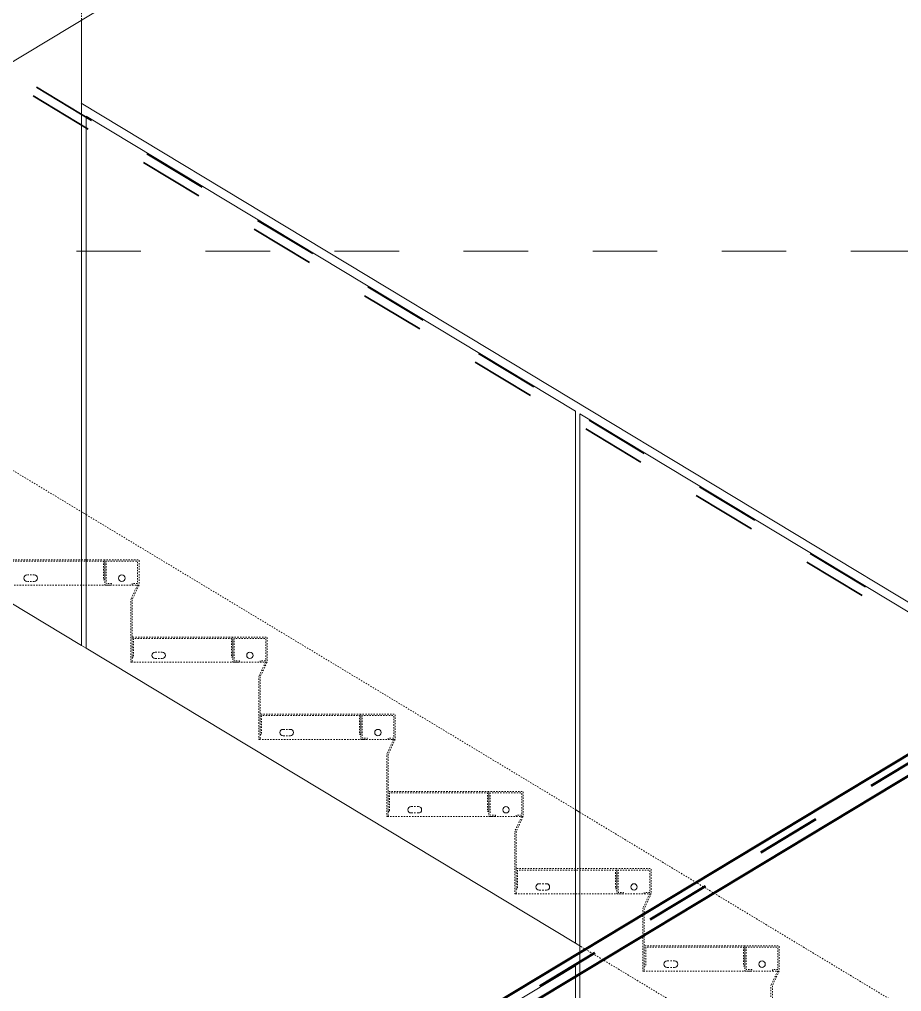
# Model space of a CAD drawing. Header units: millimetres. Extents: x -48147 to 1403542, y -455564 to 18123.
# Drawn here: x 1394724 to 1396653, y -447561 to -445436 of the extents above; entities that cross this region are included whole.
import ezdxf

# ---------------------------------------------------------------- set-up
doc = ezdxf.new("R2010")
doc.units = ezdxf.units.MM
doc.header["$MEASUREMENT"] = 0
for name, pattern in [('3MM-HIDDEN', [6, 3, -3]), ('Dashed', [2822.222233, 1411.111116, -1411.111116]), ('Wipeout_Contour', [1000, 0, -1000])]:
    doc.linetypes.add(name, pattern=pattern)
doc.layers.add('0_Pen_No__105', color=7, linetype='Continuous', lineweight=15, true_color=0xa6a6a6)
doc.layers.add('A-30-M_Stair_Pen_No__102', color=7, linetype='Continuous', lineweight=15, true_color=0xcccccc)
for name, color, linetype, lineweight in [('0_Pen_No__85', 8, 'Continuous', 20), ('A-30-M_Stair_Pen_No__101', 252, 'Continuous', 15), ('A-30-M_Stair_Pen_No__121', 255, 'Continuous', 0), ('A-30-M_Stair_Pen_No__22', 8, 'Continuous', 50), ('A-30-M_Stair_Pen_No__42', 8, 'Continuous', 35), ('New_A-30-M_Stair_Pen_No__1', 7, 'Continuous', 13), ('New_A-30-M_Stair_Pen_No__101', 252, 'Continuous', 15)]:
    doc.layers.add(name, color=color, linetype=linetype, lineweight=lineweight)
for name, color, linetype in [('A-95-P_Drawing', 7, 'Continuous'), ('New_A-25-M_Wall_Int', 7, 'Continuous'), ('New_A-30-M_Stair', 7, 'Continuous')]:
    doc.layers.add(name, color=color, linetype=linetype)
doc.dimstyles.new('GENERATED_STYLE__8', dxfattribs={"dimtxt": 0.18, "dimasz": 182.4, "dimexe": 0.18, "dimexo": 0.0625, "dimgap": 0.09, "dimtad": 0, "dimtih": 1, "dimtoh": 1, "dimdec": 4, "dimzin": 0, "dimdsep": 46, "dimcen": 0.09, "dimadec": 0, "dimazin": 0, "dimtfac": 1, "dimtdec": 4, "dimtmove": 0, "dimatfit": 3, "dimldrblk": 'ARROWHEAD_5', "dimfxl": 1, "dimtolj": 1, "dimtzin": 0, "dimarcsym": 0})

# ---------------------------------------------------------------- blocks, each defined once
blk = doc.blocks.new('Section Elem_1_1', base_point=(1418663.2, -449992.5))
at = {"color": 254, "linetype": 'Wipeout_Contour', "lineweight": 0, "ltscale": 13198315.13851213}
blk.add_wipeout([(1394708, -445548.8), (1394703.1, -445551.8), (1396938.3, -446898.9), (1397129.3, -446898.9), (1397129.3, -446899), (1397129.3, -446923.8), (1398353.3, -446923.8), (1398353.3, -446893.8), (1396939.7, -446893.8)], dxfattribs=at).dxf.layer = 'New_A-30-M_Stair'
at = {"color": 254, "linetype": 'Wipeout_Contour', "lineweight": 0, "ltscale": 5864263.907878696}
blk.add_wipeout([(1395818.3, -448473.7), (1396098.3, -448304.9), (1396098.3, -447405.2), (1395818.3, -447574)], dxfattribs=at).dxf.layer = 'New_A-30-M_Stair'
at = {"color": 254, "linetype": 'Wipeout_Contour', "lineweight": 0, "ltscale": 5861683.367188185}
blk.add_wipeout([(1394727.4, -445537.1), (1394727.2, -445537.2), (1396945.2, -446874), (1396945.2, -446873.8)], dxfattribs=at).dxf.layer = 'New_A-30-M_Stair'
at = {"color": 254, "linetype": 'Wipeout_Contour', "lineweight": 0, "ltscale": 5865124.193482598}
blk.add_wipeout([(1396098.3, -448304.9), (1396378.3, -448136.2), (1396378.3, -447236.5), (1396098.3, -447405.2)], dxfattribs=at).dxf.layer = 'New_A-30-M_Stair'
at = {"color": 254, "linetype": 'Wipeout_Contour', "lineweight": 0, "ltscale": 5861682.762686515}
blk.add_wipeout([(1394727.2, -445537.2), (1394726.5, -445537.6), (1396945, -446874.6), (1396945.2, -446874)], dxfattribs=at).dxf.layer = 'New_A-30-M_Stair'
at = {"color": 254, "linetype": 'Wipeout_Contour', "lineweight": 0, "ltscale": 5865984.644401455}
blk.add_wipeout([(1396378.3, -448136.2), (1396658.3, -447967.4), (1396658.3, -447067.7), (1396378.3, -447236.5)], dxfattribs=at).dxf.layer = 'New_A-30-M_Stair'
at = {"color": 254, "linetype": 'Wipeout_Contour', "lineweight": 0, "ltscale": 5863714.060851504}
blk.add_wipeout([(1395818.3, -447574), (1396098.3, -447405.2), (1396098.3, -447405.1), (1395818.3, -447573.9)], dxfattribs=at).dxf.layer = 'New_A-30-M_Stair'
at = {"color": 254, "linetype": 'Wipeout_Contour', "lineweight": 0, "ltscale": 5861681.556606051}
blk.add_wipeout([(1394725.5, -445538.2), (1396944.7, -446875.7), (1396945, -446874.6), (1394726.5, -445537.6)], dxfattribs=at).dxf.layer = 'New_A-30-M_Stair'
at = {"color": 254, "linetype": 'Wipeout_Contour', "lineweight": 0, "ltscale": 5864574.634157632}
blk.add_wipeout([(1396098.3, -447405.2), (1396378.3, -447236.5), (1396378.3, -447236.4), (1396098.3, -447405.1)], dxfattribs=at).dxf.layer = 'New_A-30-M_Stair'
at = {"color": 254, "linetype": 'Wipeout_Contour', "lineweight": 0, "ltscale": 5861679.756038835}
blk.add_wipeout([(1394725.5, -445538.2), (1394724.1, -445539.1), (1396944.3, -446877.2), (1396944.7, -446875.7)], dxfattribs=at).dxf.layer = 'New_A-30-M_Stair'
at = {"color": 254, "linetype": 'Wipeout_Contour', "lineweight": 0, "ltscale": 5865435.372768937}
blk.add_wipeout([(1396378.3, -447236.5), (1396658.3, -447067.7), (1396658.3, -447067.6), (1396378.3, -447236.4)], dxfattribs=at).dxf.layer = 'New_A-30-M_Stair'
at = {"color": 254, "linetype": 'Wipeout_Contour', "lineweight": 0, "ltscale": 5864219.121680017}
blk.add_wipeout([(1396098.3, -447292.5), (1396191.7, -447348.8), (1396191.8, -447348.8), (1396098.3, -447292.4)], dxfattribs=at).dxf.layer = 'New_A-30-M_Stair'
at = {"color": 254, "linetype": 'Wipeout_Contour', "lineweight": 0, "ltscale": 5861676.833884317}
blk.add_wipeout([(1394724.1, -445539.1), (1394721.5, -445540.7), (1396943.5, -446879.8), (1396944.3, -446877.2)], dxfattribs=at).dxf.layer = 'New_A-30-M_Stair'
at = {"color": 254, "linetype": 'Wipeout_Contour', "lineweight": 0, "ltscale": 5863370.478150804}
blk.add_wipeout([(1395818.3, -447123.8), (1396098.3, -447292.5), (1396098.3, -447292.4), (1395818.3, -447123.7)], dxfattribs=at).dxf.layer = 'New_A-30-M_Stair'
at = {"color": 254, "linetype": 'Wipeout_Contour', "lineweight": 0, "ltscale": 5861672.212909102}
blk.add_wipeout([(1394717.7, -445542.9), (1396942.5, -446883.7), (1396943.5, -446879.8), (1394721.5, -445540.7)], dxfattribs=at).dxf.layer = 'New_A-30-M_Stair'
at = {"color": 254, "linetype": 'Wipeout_Contour', "lineweight": 0, "ltscale": 5862097.949020911}
blk.add_wipeout([(1395538.3, -446955), (1395818.3, -447123.8), (1395818.3, -447123.7), (1395538.3, -446954.9)], dxfattribs=at).dxf.layer = 'New_A-30-M_Stair'
at = {"color": 254, "linetype": 'Wipeout_Contour', "lineweight": 0, "ltscale": 5861666.090757931}
blk.add_wipeout([(1394717.7, -445542.9), (1394713.1, -445545.7), (1396941.1, -446888.5), (1396942.5, -446883.7)], dxfattribs=at).dxf.layer = 'New_A-30-M_Stair'
at = {"color": 254, "linetype": 'Wipeout_Contour', "lineweight": 0, "ltscale": 5861659.011820314}
blk.add_wipeout([(1394713.1, -445545.7), (1394708, -445548.8), (1396939.7, -446893.8), (1396941.1, -446888.5)], dxfattribs=at).dxf.layer = 'New_A-30-M_Stair'
at = {"color": 254, "linetype": 'Wipeout_Contour', "lineweight": 0, "ltscale": 5865126.769838313}
blk.add_wipeout([(1396658.3, -446730.2), (1396378.3, -446561.5), (1396378.3, -447236.4), (1396658.3, -447067.6)], dxfattribs=at).dxf.layer = 'New_A-30-M_Stair'
at = {"color": 254, "linetype": 'Wipeout_Contour', "lineweight": 0, "ltscale": 5860825.435391026}
blk.add_wipeout([(1395258.3, -446786.3), (1395538.3, -446955), (1395538.3, -446954.9), (1395258.3, -446786.2)], dxfattribs=at).dxf.layer = 'New_A-30-M_Stair'
at = {"color": 254, "linetype": 'Wipeout_Contour', "lineweight": 0, "ltscale": 7330134.03502384}
blk.add_wipeout([(1396098.3, -447292.4), (1396191.8, -447348.8), (1396378.3, -447236.4), (1396378.3, -446561.5), (1396098.3, -446392.7)], dxfattribs=at).dxf.layer = 'New_A-30-M_Stair'
at = {"color": 254, "linetype": 'Wipeout_Contour', "lineweight": 0, "ltscale": 5859552.937245948}
blk.add_wipeout([(1394978.3, -446617.5), (1395258.3, -446786.3), (1395258.3, -446786.2), (1394978.3, -446617.4)], dxfattribs=at).dxf.layer = 'New_A-30-M_Stair'
at = {"layer": 'New_A-30-M_Stair_Pen_No__1', "linetype": 'Continuous'}
blk.add_line((1396378.3, -447236.4), (1396658.3, -447067.6), dxfattribs=at)
at = {"color": 254, "linetype": 'Wipeout_Contour', "lineweight": 0, "ltscale": 5862821.946468621}
blk.add_wipeout([(1395818.3, -447123.7), (1396098.3, -447292.4), (1396098.3, -446392.7), (1395818.3, -446224)], dxfattribs=at).dxf.layer = 'New_A-30-M_Stair'
at = {"color": 254, "linetype": 'Wipeout_Contour', "lineweight": 0, "ltscale": 5858280.454595775}
blk.add_wipeout([(1394698.3, -446448.8), (1394978.3, -446617.5), (1394978.3, -446617.4), (1394698.3, -446448.7)], dxfattribs=at).dxf.layer = 'New_A-30-M_Stair'
at = {"color": 254, "linetype": 'Wipeout_Contour', "lineweight": 0, "ltscale": 5864818.166731969}
blk.add_wipeout([(1396378.3, -446561.5), (1396658.3, -446730.2), (1396658.3, -446730.1), (1396378.3, -446561.4)], dxfattribs=at).dxf.layer = 'New_A-30-M_Stair'
at = {"layer": 'New_A-30-M_Stair_Pen_No__1', "linetype": 'Continuous'}
blk.add_line((1396671.2, -446708.6), (1396391.2, -446539.9), dxfattribs=at)
at = {"color": 254, "linetype": 'Wipeout_Contour', "lineweight": 0, "ltscale": 5861549.505558142}
blk.add_wipeout([(1395538.3, -446954.9), (1395818.3, -447123.7), (1395818.3, -446224), (1395538.3, -446055.2)], dxfattribs=at).dxf.layer = 'New_A-30-M_Stair'
at = {"color": 254, "linetype": 'Wipeout_Contour', "lineweight": 0, "ltscale": 5863545.782869834}
blk.add_wipeout([(1396098.3, -446392.7), (1396378.3, -446561.5), (1396378.3, -446561.4), (1396098.3, -446392.6)], dxfattribs=at).dxf.layer = 'New_A-30-M_Stair'
at = {"color": 254, "linetype": 'Wipeout_Contour', "lineweight": 0, "ltscale": 4398004.400533649}
blk.add_wipeout([(1396098.2, -447292.5), (1396098.3, -447292.6), (1396098.3, -447292.5)], dxfattribs=at).dxf.layer = 'New_A-30-M_Stair'
at = {"layer": 'New_A-30-M_Stair_Pen_No__1', "linetype": 'Continuous'}
for p, q in [((1396391.2, -446539.9), (1396111.2, -446371.1)), ((1396658.3, -446730.1), (1396378.3, -446561.4))]:
    blk.add_line(p, q, dxfattribs=at)
at = {"color": 254, "linetype": 'Wipeout_Contour', "lineweight": 0, "ltscale": 5860277.080128251}
blk.add_wipeout([(1395258.3, -446786.2), (1395538.3, -446954.9), (1395538.3, -446055.2), (1395258.3, -445886.5)], dxfattribs=at).dxf.layer = 'New_A-30-M_Stair'
at = {"color": 254, "linetype": 'Wipeout_Contour', "lineweight": 0, "ltscale": 5862273.414566937}
blk.add_wipeout([(1395818.3, -446224), (1396098.3, -446392.7), (1396098.3, -446392.6), (1395818.3, -446223.9)], dxfattribs=at).dxf.layer = 'New_A-30-M_Stair'
at = {"color": 254, "linetype": 'Wipeout_Contour', "lineweight": 0, "ltscale": 4398146.061159045}
blk.add_wipeout([(1396098.3, -447292.6), (1396098.3, -447405.1), (1396191.6, -447348.9)], dxfattribs=at).dxf.layer = 'New_A-30-M_Stair'
at = {"layer": 'New_A-30-M_Stair_Pen_No__1', "linetype": 'Continuous'}
for p, q in [((1396111.2, -446371.1), (1395831.2, -446202.4)), ((1396378.3, -446561.4), (1396098.3, -446392.6))]:
    blk.add_line(p, q, dxfattribs=at)
at = {"color": 254, "linetype": 'Wipeout_Contour', "lineweight": 0, "ltscale": 5859004.670222931}
blk.add_wipeout([(1394978.3, -446617.4), (1395258.3, -446786.2), (1395258.3, -445886.5), (1394978.3, -445717.7)], dxfattribs=at).dxf.layer = 'New_A-30-M_Stair'
at = {"color": 254, "linetype": 'Wipeout_Contour', "lineweight": 0, "ltscale": 5861001.061757552}
blk.add_wipeout([(1395538.3, -446055.2), (1395818.3, -446224), (1395818.3, -446223.9), (1395538.3, -446055.1)], dxfattribs=at).dxf.layer = 'New_A-30-M_Stair'
at = {"color": 254, "linetype": 'Wipeout_Contour', "lineweight": 0, "ltscale": 4396095.606899334}
blk.add_wipeout([(1395538.3, -446955), (1395538.2, -446955), (1395538.3, -446955.1)], dxfattribs=at).dxf.layer = 'New_A-30-M_Stair'
at = {"color": 254, "linetype": 'Wipeout_Contour', "lineweight": 0, "ltscale": 7329415.945248427}
blk.add_wipeout([(1396098.3, -447292.6), (1395818.3, -447123.8), (1395818.3, -447415.7), (1395949.5, -447494.8), (1396098.3, -447405.1)], dxfattribs=at).dxf.layer = 'New_A-30-M_Stair'
at = {"layer": 'New_A-30-M_Stair_Pen_No__1', "linetype": 'Continuous'}
for p, q in [((1395831.2, -446202.4), (1395551.2, -446033.6)), ((1396098.3, -446392.6), (1395818.3, -446223.9)), ((1396098.3, -447405.1), (1396378.3, -447236.4)), ((1396098.3, -447292.5), (1396098.2, -447292.5)), ((1396191.7, -447348.8), (1396098.3, -447292.5)), ((1396191.6, -447348.9), (1396098.3, -447292.6))]:
    blk.add_line(p, q, dxfattribs=at)
at = {"color": 254, "linetype": 'Wipeout_Contour', "lineweight": 0, "ltscale": 7321876.667633567}
blk.add_wipeout([(1394698.3, -446448.7), (1394978.3, -446617.4), (1394978.3, -445717.7), (1394703, -445551.8), (1394698.3, -445554.7)], dxfattribs=at).dxf.layer = 'New_A-30-M_Stair'
at = {"color": 254, "linetype": 'Wipeout_Contour', "lineweight": 0, "ltscale": 5859728.724527648}
blk.add_wipeout([(1395258.3, -445886.5), (1395538.3, -446055.2), (1395538.3, -446055.1), (1395258.3, -445886.4)], dxfattribs=at).dxf.layer = 'New_A-30-M_Stair'
at = {"color": 254, "linetype": 'Wipeout_Contour', "lineweight": 0, "ltscale": 5862276.210675386}
blk.add_wipeout([(1395818.3, -447415.7), (1395818.3, -447123.8), (1395538.3, -446955.1), (1395538.3, -447247)], dxfattribs=at).dxf.layer = 'New_A-30-M_Stair'
at = {"layer": 'New_A-30-M_Stair_Pen_No__1', "linetype": 'Continuous'}
for p, q in [((1395551.2, -446033.6), (1395271.2, -445864.9)), ((1395818.3, -446223.9), (1395538.3, -446055.1)), ((1395818.3, -447123.8), (1395818.2, -447123.8)), ((1396098.3, -447292.6), (1395818.3, -447123.8)), ((1396098.3, -447292.5), (1395818.3, -447123.8)), ((1395818.3, -447573.9), (1396098.3, -447405.1)), ((1395949.5, -447494.8), (1395818.3, -447415.7))]:
    blk.add_line(p, q, dxfattribs=at)
at = {"color": 254, "linetype": 'Wipeout_Contour', "lineweight": 0, "ltscale": 5858456.402862079}
blk.add_wipeout([(1394978.3, -445717.7), (1395258.3, -445886.5), (1395258.3, -445886.4), (1394978.3, -445717.6)], dxfattribs=at).dxf.layer = 'New_A-30-M_Stair'
at = {"color": 254, "linetype": 'Wipeout_Contour', "lineweight": 0, "ltscale": 4394186.859691322}
blk.add_wipeout([(1394978.3, -446617.5), (1394978.2, -446617.5), (1394978.3, -446617.6)], dxfattribs=at).dxf.layer = 'New_A-30-M_Stair'
at = {"color": 254, "linetype": 'Wipeout_Contour', "lineweight": 0, "ltscale": 5861003.668466242}
blk.add_wipeout([(1395538.3, -447247), (1395538.3, -446955.1), (1395258.3, -446786.3), (1395258.3, -447078.2)], dxfattribs=at).dxf.layer = 'New_A-30-M_Stair'
at = {"layer": 'New_A-30-M_Stair_Pen_No__1', "linetype": 'Continuous'}
for p, q in [((1395271.2, -445864.9), (1394991.2, -445696.1)), ((1395538.3, -446055.1), (1395258.3, -445886.4)), ((1395538.3, -446955), (1395538.2, -446955)), ((1395818.3, -447123.8), (1395538.3, -446955)), ((1395818.3, -447123.8), (1395538.3, -446955.1)), ((1395818.3, -447415.7), (1395538.3, -447247))]:
    blk.add_line(p, q, dxfattribs=at)
at = {"color": 254, "linetype": 'Wipeout_Contour', "lineweight": 0, "ltscale": 5857194.896735281}
blk.add_wipeout([(1394703.1, -445551.8), (1394703, -445551.8), (1394978.3, -445717.7), (1394978.3, -445717.6)], dxfattribs=at).dxf.layer = 'New_A-30-M_Stair'
at = {"color": 254, "linetype": 'Wipeout_Contour', "lineweight": 0, "ltscale": 5859731.141729025}
blk.add_wipeout([(1395258.3, -447078.2), (1395258.3, -446786.3), (1394978.3, -446617.6), (1394978.3, -446909.5)], dxfattribs=at).dxf.layer = 'New_A-30-M_Stair'
at = {"layer": 'New_A-30-M_Stair_Pen_No__1', "linetype": 'Continuous'}
for p, q in [((1394991.2, -445696.1), (1394727.4, -445537.1)), ((1394978.3, -445717.6), (1394703.1, -445551.8)), ((1395258.3, -445886.4), (1394978.3, -445717.6)), ((1395258.3, -446786.3), (1395258.2, -446786.3)), ((1395538.3, -446955.1), (1395258.3, -446786.3)), ((1395538.3, -446955), (1395258.3, -446786.3)), ((1395538.3, -447247), (1395258.3, -447078.2))]:
    blk.add_line(p, q, dxfattribs=at)
at = {"color": 254, "linetype": 'Wipeout_Contour', "lineweight": 0, "ltscale": 5858458.630473817}
blk.add_wipeout([(1394978.3, -446909.5), (1394978.3, -446617.6), (1394698.3, -446448.8), (1394698.3, -446740.7)], dxfattribs=at).dxf.layer = 'New_A-30-M_Stair'
at = {"layer": 'New_A-30-M_Stair_Pen_No__1', "linetype": 'Continuous'}
for p, q in [((1394978.3, -446617.6), (1394698.3, -446448.8)), ((1394978.3, -446617.5), (1394698.3, -446448.8)), ((1394978.3, -446617.5), (1394978.2, -446617.5)), ((1395258.3, -446786.3), (1394978.3, -446617.5)), ((1395258.3, -446786.3), (1394978.3, -446617.6)), ((1394978.3, -446909.5), (1394698.3, -446740.7)), ((1395258.3, -447078.2), (1394978.3, -446909.5))]:
    blk.add_line(p, q, dxfattribs=at)
blk = doc.blocks.new('Section Elem_2_1', base_point=(1418663.2, -449992.5))
at = {"color": 254, "linetype": 'Wipeout_Contour', "lineweight": 0, "ltscale": 5856898.615850838}
blk.add_wipeout([(1394698.3, -445554.7), (1394978.3, -445385.9), (1394978.3, -445327.5), (1394698.3, -445327.5)], dxfattribs=at).dxf.layer = 'New_A-30-M_Stair'
at = {"layer": 'New_A-30-M_Stair_Pen_No__1', "linetype": 'Continuous'}
blk.add_line((1394698.3, -445554.7), (1394978.3, -445385.9), dxfattribs=at)
blk = doc.blocks.new('Section Elem_216_1', base_point=(1418663.2, -449992.5))
at = {"color": 254, "linetype": 'Wipeout_Contour', "lineweight": 0, "ltscale": 175547925.7955505}
blk.add_wipeout([(1398445.1, -434842.5), (1393413.1, -434842.5), (1393413.1, -437842.5), (1393658.3, -437842.5), (1393658.3, -438142.5), (1393658.1, -438142.5), (1393658.1, -438292.5), (1393658.4, -438292.5), (1393658.4, -438301.1), (1393596, -438301.1), (1393590.6, -438303.4), (1393588.4, -438308.7), (1393588.4, -438527.8), (1393590.6, -438533.2), (1393596, -438535.4), (1393643.3, -438535.4), (1393643.3, -438342.5), (1393658.3, -438342.5), (1393658.3, -438535.4), (1393658.4, -438535.4), (1393658.4, -438544), (1393658.3, -438544), (1393658.3, -438917.5), (1393413.1, -438917.5), (1393413.1, -441892.5), (1393658.3, -441892.5), (1393658.3, -442192.5), (1393658.2, -442192.5), (1393658.2, -442342.5), (1393658.4, -442342.5), (1393658.4, -442351.1), (1393658.3, -442351.1), (1393658.3, -442585.4), (1393658.4, -442585.4), (1393658.4, -442594), (1393658.3, -442594), (1393658.3, -442942.5), (1393413.1, -442942.5), (1393413.1, -445942.5), (1393658.3, -445942.5), (1393658.3, -446242.5), (1393658.4, -446242.5), (1393658.4, -446392.5), (1393658.4, -446401.1), (1393596, -446401.1), (1393590.6, -446403.4), (1393588.4, -446408.7), (1393588.4, -446627.8), (1393590.6, -446633.2), (1393596, -446635.4), (1393658.4, -446635.4), (1393658.4, -446644), (1393512.3, -446644), (1393512.3, -446635.4), (1393574.7, -446635.4), (1393580.1, -446633.2), (1393582.3, -446627.8), (1393582.3, -446408.7), (1393580.1, -446403.4), (1393574.7, -446401.1), (1393512.3, -446401.1), (1393512.3, -446392.5), (1393428.7, -446392.5), (1393428.7, -447367.5), (1393658.3, -447367.5), (1393658.3, -447392.5), (1393428.7, -447392.5), (1393428.7, -449992.5), (1393578.3, -449992.5), (1393578.3, -449823.8), (1393503.3, -449869), (1393503.3, -449868.9), (1393503.3, -448969.2), (1393503.3, -448969.1), (1395949.5, -447494.8), (1395858.4, -447439.9), (1393858.3, -446234.5), (1393858.3, -445942.6), (1393858.3, -445942.5), (1393848.3, -445942.5), (1393848.3, -445833.8), (1393858.3, -445833.8), (1393858.3, -445773.8), (1393783.3, -445819), (1393783.3, -445818.9), (1393783.3, -444919.2), (1393783.3, -444919.1), (1396093.5, -443526.8), (1393858.3, -442179.7), (1393858.3, -441892.5), (1393848.3, -441892.5), (1393848.3, -441783.8), (1393858.3, -441783.8), (1393858.3, -441723.8), (1393783.3, -441769), (1393783.3, -441768.9), (1393783.3, -440869.2), (1393783.3, -440869.1), (1396093.5, -439476.8), (1395858.4, -439335.1), (1393858.3, -438129.7), (1393858.3, -437837.8), (1394063.3, -437961.3), (1394063.3, -437111.5), (1394063.3, -437111.4), (1394138.3, -437111.4), (1397218.3, -438967.6), (1398445.1, -438967.6), (1398445.1, -438544), (1398373.3, -438544), (1398373.3, -438535.4), (1398435.7, -438535.4), (1398441, -438533.2), (1398443.3, -438527.8), (1398443.3, -438308.7), (1398441, -438303.4), (1398435.7, -438301.1), (1398373.3, -438301.1), (1398373.3, -438292.5), (1398445.1, -438292.5)], dxfattribs=at).dxf.layer = 'New_A-25-M_Wall_Int'
at = {"color": 254, "linetype": 'Wipeout_Contour', "lineweight": 0, "ltscale": 5858280.439244477}
blk.add_wipeout([(1394698.3, -446448.8), (1394698.3, -446448.8), (1394978.2, -446617.5), (1394978.3, -446617.5)], dxfattribs=at).dxf.layer = 'New_A-25-M_Wall_Int'
at = {"color": 254, "linetype": 'Wipeout_Contour', "lineweight": 0, "ltscale": 61634665.73816013}
blk.add_wipeout([(1394727.4, -445537.1), (1396945.2, -446873.8), (1398388.3, -446873.8), (1398394.3, -446874), (1398400.2, -446874.6), (1398406.1, -446875.7), (1398412, -446877.2), (1398416.6, -446879.8), (1398420.2, -446883.7), (1398422.5, -446888.5), (1398423.3, -446893.8), (1398423.3, -446923.8), (1397129.3, -446923.8), (1397129.3, -447798.7), (1397129.3, -447798.8), (1398438.3, -447798.8), (1398438.3, -447798.8), (1398445.1, -447798.8), (1398445.1, -446644), (1398373.3, -446644), (1398373.3, -446635.4), (1398435.7, -446635.4), (1398441, -446633.2), (1398443.3, -446627.8), (1398443.3, -446408.7), (1398441, -446403.4), (1398435.7, -446401.1), (1398373.3, -446401.1), (1398373.3, -446392.5), (1398445.1, -446392.5), (1398445.1, -444229), (1398373.3, -444229), (1398373.3, -444220.4), (1398435.7, -444220.4), (1398441, -444218.2), (1398443.3, -444212.8), (1398443.3, -444204.7), (1397218.3, -444204.7), (1397113.3, -444141.4), (1397113.3, -444199.2), (1397104.3, -444204.7), (1396938.3, -444204.7)], dxfattribs=at).dxf.layer = 'New_A-25-M_Wall_Int'
at = {"color": 254, "linetype": 'Wipeout_Contour', "lineweight": 0, "ltscale": 5859552.921763354}
blk.add_wipeout([(1394978.3, -446617.5), (1394978.3, -446617.6), (1395258.2, -446786.3), (1395258.3, -446786.3)], dxfattribs=at).dxf.layer = 'New_A-25-M_Wall_Int'
at = {"color": 254, "linetype": 'Wipeout_Contour', "lineweight": 0, "ltscale": 5864219.067441056}
blk.add_wipeout([(1396098.3, -447292.5), (1396098.3, -447292.6), (1396191.6, -447348.9), (1396191.7, -447348.8)], dxfattribs=at).dxf.layer = 'New_A-25-M_Wall_Int'
at = {"color": 254, "linetype": 'Wipeout_Contour', "lineweight": 0, "ltscale": 5860825.419994428}
blk.add_wipeout([(1395258.3, -446786.3), (1395258.3, -446786.3), (1395538.2, -446955), (1395538.3, -446955)], dxfattribs=at).dxf.layer = 'New_A-25-M_Wall_Int'
at = {"color": 254, "linetype": 'Wipeout_Contour', "lineweight": 0, "ltscale": 5862097.933494547}
blk.add_wipeout([(1395538.3, -446955.1), (1395818.2, -447123.8), (1395818.3, -447123.8), (1395538.3, -446955)], dxfattribs=at).dxf.layer = 'New_A-25-M_Wall_Int'
blk = doc.blocks.new('ARROWHEAD_5')
at = {"color": 0, "linetype": 'Continuous', "lineweight": 0}
blk.add_line((0, 0), (-1, 0), dxfattribs=at)
blk.add_solid([(-1, 0.2679), (0, 0), (-1, -0.2679), (-1, 0.2679)], dxfattribs=at)
blk = doc.blocks.new('S-22 Building Section_STORY_MARKER', base_point=(1418663.2, -449992.5))
at = {"layer": '0_Pen_No__105', "linetype": 'Dashed', "ltscale": 0.1}
blk.add_line((1369166.1, -445942.5), (1399880.2, -445942.5), dxfattribs=at)

msp = doc.modelspace()

# ---------------------------------------------------------------- block references
at = {"layer": 'New_A-30-M_Stair'}
msp.add_blockref('Section Elem_1_1', (1418663.2, -449992.5), dxfattribs=at)

# ---------------------------------------------------------------- next in the draw order: block references
msp.add_blockref('Section Elem_2_1', (1418663.2, -449992.5), dxfattribs=at)

# ---------------------------------------------------------------- next in the draw order: hatches: boundary and pattern name
at = {"layer": 'A-30-M_Stair_Pen_No__121', "linetype": 'Continuous'}
msp.add_hatch(color=256, dxfattribs=at).paths.add_polyline_path([(1393660.1, -435111.8), (1398444.1, -435111.8), (1398444.1, -449987.7), (1393131.3, -449987.7), (1393131.3, -446897.1), (1393660.1, -446897.1)])

# ---------------------------------------------------------------- next in the draw order: block references
at = {"layer": 'New_A-25-M_Wall_Int'}
msp.add_blockref('Section Elem_216_1', (1418663.2, -449992.5), dxfattribs=at)

# ---------------------------------------------------------------- next in the draw order: leaders
at = {"layer": '0_Pen_No__85', "linetype": 'Continuous', "annotation_type": 0, "has_hookline": 1, "hookline_direction": 1, "text_width": 1845.2}
msp.add_leader([(1395287.5, -447849.9), (1394704.4, -447175.5), (1393972.3, -447175.5)], dimstyle='GENERATED_STYLE__8', dxfattribs=at)

# ---------------------------------------------------------------- next in the draw order: wipeouts: each hides what was drawn before it
at = {"color": 254, "linetype": 'Wipeout_Contour', "lineweight": 0, "ltscale": 5854473.517168632}
msp.add_wipeout([(1391307.3, -431582.2), (1399341.8, -431582.2), (1399341.8, -451938.9), (1391307.3, -451938.9)], dxfattribs=at).dxf.layer = 'A-95-P_Drawing'

# ---------------------------------------------------------------- next in the draw order: linework, layer by layer
at = {"layer": 'A-30-M_Stair_Pen_No__101', "linetype": 'Continuous', "flags": 128}
for points in [[(1393657.1, -446161.8), (1397144.4, -444060.1), (1397144.4, -443839.7), (1397025.9, -443839.7), (1393657.1, -445869.9)], [(1395939.4, -447455.3), (1395939.4, -446292.6), (1394869.4, -445647.8), (1394869.4, -446810.5)]]:
    msp.add_lwpolyline(points, close=True, dxfattribs=at)
for points in [[(1394859.4, -445437.3), (1394859.4, -446804.4), (1393790.3, -446160.2), (1393657.1, -446160.2), (1393657.1, -444957.3), (1393726.6, -444957.3), (1394859.4, -444274.6), (1394859.4, -445145.4)], [(1397120.1, -447801.8), (1397120.1, -446822.9), (1396816, -446820.9), (1395949.4, -446298.7), (1395949.4, -448375.7)], [(1394859.4, -446512.5), (1394869.4, -446518.6)], [(1394859.4, -446804.4), (1394869.4, -446810.5)], [(1395939.4, -447163.4), (1395949.4, -447169.5)], [(1395939.4, -447455.3), (1395949.4, -447461.4)], [(1394869.4, -449020.6), (1394869.4, -448149.8), (1395939.4, -447504.9), (1395939.4, -448375.7)]]:
    msp.add_lwpolyline(points, dxfattribs=at)
at = {"layer": 'A-30-M_Stair_Pen_No__101', "linetype": '3MM-HIDDEN', "flags": 128}
for points in [[(1394859.4, -445145.4), (1394859.4, -445437.3)], [(1393789.4, -445867.7), (1394859.4, -446512.5)], [(1394869.4, -446518.6), (1395939.4, -447163.4)], [(1395949.4, -447169.5), (1397019.4, -447814.3), (1397019.4, -448016.7)], [(1396647.1, -447881.9), (1395949.4, -447461.4)]]:
    msp.add_lwpolyline(points, dxfattribs=at)
at = {"layer": 'A-30-M_Stair_Pen_No__102', "linetype": 'Continuous', "flags": 128}
msp.add_lwpolyline([(1396820.7, -446802.3), (1394858.5, -445619.6)], dxfattribs=at)
at = {"layer": 'A-30-M_Stair_Pen_No__22', "linetype": 'Continuous', "flags": 128}
for points in [[(1393439.3, -448988.3), (1397066.4, -446802.3)], [(1393450.4, -449028.3), (1397077.5, -446842.3)]]:
    msp.add_lwpolyline(points, dxfattribs=at)
at = {"layer": 'A-30-M_Stair_Pen_No__22', "linetype": 'Dashed', "ltscale": 0.1, "flags": 128}
msp.add_lwpolyline([(1393445.6, -449008.3), (1397082.3, -446812)], dxfattribs=at)
at = {"layer": 'A-30-M_Stair_Pen_No__42', "linetype": 'Dashed', "ltscale": 0.1, "flags": 128}
for points in [[(1396815.2, -446822.3), (1393722.3, -444958.3), (1393565.3, -444958.3)], [(1396808, -446841.3), (1393788.5, -445021.5)]]:
    msp.add_lwpolyline(points, dxfattribs=at)
at = {"layer": 'New_A-30-M_Stair_Pen_No__101', "linetype": '3MM-HIDDEN', "flags": 128}
for points in [[(1394910.1, -446659.5), (1394910.1, -446617.5), (1394690.1, -446617.5), (1394690.1, -446661.5)], [(1394910.1, -446661.5), (1394907.1, -446661.5), (1394907.1, -446620.5), (1394693.1, -446620.5), (1394693.1, -446661.5), (1394690.1, -446661.5)], [(1394970.1, -446672.5), (1394985.1, -446672.5), (1394985.1, -446617.5), (1394910.1, -446617.5), (1394910.1, -446672.5), (1394924.9, -446672.5)], [(1394970.1, -446672.5), (1394970.1, -446669.5), (1394982.1, -446669.5), (1394982.1, -446620.5), (1394913.1, -446620.5), (1394913.1, -446669.5), (1394924.9, -446669.5), (1394924.9, -446672.5)], [(1394756.1, -446650.5), (1394740.1, -446650.5)], [(1394756.1, -446664.5), (1394740.1, -446664.5)], [(1394985.1, -446672.5), (1394687.1, -446672.5)], [(1394981.8, -446672.5), (1394967.1, -446704)], [(1394985.1, -446672.5), (1394970.1, -446704.7)], [(1394970.1, -446704.7), (1394970.1, -446841.3), (1394967.1, -446841.3), (1394967.1, -446704)], [(1395190.1, -446828.3), (1395190.1, -446786.3), (1394970.1, -446786.3), (1394970.1, -446830.3)], [(1395190.1, -446830.3), (1395187.1, -446830.3), (1395187.1, -446789.3), (1394973.1, -446789.3), (1394973.1, -446830.3), (1394970.1, -446830.3)], [(1395250.1, -446841.3), (1395265.1, -446841.3), (1395265.1, -446786.3), (1395190.1, -446786.3), (1395190.1, -446841.3), (1395204.9, -446841.3)], [(1395250.1, -446841.3), (1395250.1, -446838.3), (1395262.1, -446838.3), (1395262.1, -446789.3), (1395193.1, -446789.3), (1395193.1, -446838.3), (1395204.9, -446838.3), (1395204.9, -446841.3)], [(1395036.1, -446819.3), (1395020.1, -446819.3)], [(1395265.1, -446841.3), (1394967.1, -446841.3)], [(1395036.1, -446833.3), (1395020.1, -446833.3)], [(1395261.8, -446841.3), (1395247.1, -446872.8)], [(1395265.1, -446841.3), (1395250.1, -446873.4)], [(1395250.1, -446873.4), (1395250.1, -447010), (1395247.1, -447010), (1395247.1, -446872.8)], [(1395470.1, -446997), (1395470.1, -446955), (1395250.1, -446955), (1395250.1, -446999)], [(1395470.1, -446999), (1395467.1, -446999), (1395467.1, -446958), (1395253.1, -446958), (1395253.1, -446999), (1395250.1, -446999)], [(1395530.1, -447010), (1395545.1, -447010), (1395545.1, -446955), (1395470.1, -446955), (1395470.1, -447010), (1395484.9, -447010)], [(1395530.1, -447010), (1395530.1, -447007), (1395542.1, -447007), (1395542.1, -446958), (1395473.1, -446958), (1395473.1, -447007), (1395484.9, -447007), (1395484.9, -447010)], [(1395316.1, -446988), (1395300.1, -446988)], [(1395545.1, -447010), (1395247.1, -447010)], [(1395316.1, -447002), (1395300.1, -447002)], [(1395541.8, -447010), (1395527.1, -447041.5)], [(1395545.1, -447010), (1395530.1, -447042.2)], [(1395530.1, -447042.2), (1395530.1, -447178.8), (1395527.1, -447178.8), (1395527.1, -447041.5)], [(1395750.1, -447165.8), (1395750.1, -447123.8), (1395530.1, -447123.8), (1395530.1, -447167.8)], [(1395750.1, -447167.8), (1395747.1, -447167.8), (1395747.1, -447126.8), (1395533.1, -447126.8), (1395533.1, -447167.8), (1395530.1, -447167.8)], [(1395810.1, -447178.8), (1395825.1, -447178.8), (1395825.1, -447123.8), (1395750.1, -447123.8), (1395750.1, -447178.8), (1395764.9, -447178.8)], [(1395810.1, -447178.8), (1395810.1, -447175.8), (1395822.1, -447175.8), (1395822.1, -447126.8), (1395753.1, -447126.8), (1395753.1, -447175.8), (1395764.9, -447175.8), (1395764.9, -447178.8)], [(1395596.1, -447156.8), (1395580.1, -447156.8)], [(1395825.1, -447178.8), (1395527.1, -447178.8)], [(1395596.1, -447170.8), (1395580.1, -447170.8)], [(1395821.8, -447178.8), (1395807.1, -447210.3)], [(1395825.1, -447178.8), (1395810.1, -447210.9)], [(1395810.1, -447210.9), (1395810.1, -447347.5), (1395807.1, -447347.5), (1395807.1, -447210.3)], [(1396030.1, -447334.5), (1396030.1, -447292.5), (1395810.1, -447292.5), (1395810.1, -447336.5)], [(1396030.1, -447336.5), (1396027.1, -447336.5), (1396027.1, -447295.5), (1395813.1, -447295.5), (1395813.1, -447336.5), (1395810.1, -447336.5)], [(1396090.1, -447347.5), (1396105.1, -447347.5), (1396105.1, -447292.5), (1396030.1, -447292.5), (1396030.1, -447347.5), (1396044.9, -447347.5)], [(1396090.1, -447347.5), (1396090.1, -447344.5), (1396102.1, -447344.5), (1396102.1, -447295.5), (1396033.1, -447295.5), (1396033.1, -447344.5), (1396044.9, -447344.5), (1396044.9, -447347.5)], [(1395876.1, -447325.5), (1395860.1, -447325.5)], [(1396105.1, -447347.5), (1395807.1, -447347.5)], [(1395876.1, -447339.5), (1395860.1, -447339.5)], [(1396101.8, -447347.5), (1396087.1, -447379)], [(1396105.1, -447347.5), (1396090.1, -447379.7)], [(1396090.1, -447379.7), (1396090.1, -447516.3), (1396087.1, -447516.3), (1396087.1, -447379)], [(1396310.1, -447503.3), (1396310.1, -447461.3), (1396090.1, -447461.3), (1396090.1, -447505.3)], [(1396310.1, -447505.3), (1396307.1, -447505.3), (1396307.1, -447464.3), (1396093.1, -447464.3), (1396093.1, -447505.3), (1396090.1, -447505.3)], [(1396370.1, -447516.3), (1396385.1, -447516.3), (1396385.1, -447461.3), (1396310.1, -447461.3), (1396310.1, -447516.3), (1396324.9, -447516.3)], [(1396370.1, -447516.3), (1396370.1, -447513.3), (1396382.1, -447513.3), (1396382.1, -447464.3), (1396313.1, -447464.3), (1396313.1, -447513.3), (1396324.9, -447513.3), (1396324.9, -447516.3)], [(1396156.1, -447494.3), (1396140.1, -447494.3)], [(1396385.1, -447516.3), (1396087.1, -447516.3)], [(1396156.1, -447508.3), (1396140.1, -447508.3)], [(1396381.8, -447516.3), (1396367.1, -447547.8)], [(1396385.1, -447516.3), (1396370.1, -447548.4)], [(1396370.1, -447548.4), (1396370.1, -447685), (1396367.1, -447685), (1396367.1, -447547.8)]]:
    msp.add_lwpolyline(points, dxfattribs=at)
at = {"layer": 'New_A-30-M_Stair_Pen_No__101', "linetype": 'Continuous'}
for centre in [(1394947.6, -446657.5), (1395227.6, -446826.3), (1395507.6, -446995), (1395787.6, -447163.8), (1396067.6, -447332.5), (1396347.6, -447501.3)]:
    msp.add_circle(centre, 7, dxfattribs=at)
for centre, start, end in [((1394740.1, -446657.5), 90, 270), ((1394756.1, -446657.5), 270, 90), ((1395020.1, -446826.3), 90, 270), ((1395036.1, -446826.3), 270, 90), ((1395300.1, -446995), 90, 270), ((1395316.1, -446995), 270, 90), ((1395580.1, -447163.8), 90, 270), ((1395596.1, -447163.8), 270, 90), ((1395860.1, -447332.5), 90, 270), ((1395876.1, -447332.5), 270, 90), ((1396140.1, -447501.3), 90, 270), ((1396156.1, -447501.3), 270, 90)]:
    msp.add_arc(centre, 7, start, end, dxfattribs=at)

# ---------------------------------------------------------------- next in the draw order: block references
at = {"linetype": 'Continuous', "lineweight": 0}
msp.add_blockref('S-22 Building Section_STORY_MARKER', (1418663.2, -449992.5), dxfattribs=at)

doc.saveas('drawing.dxf')
